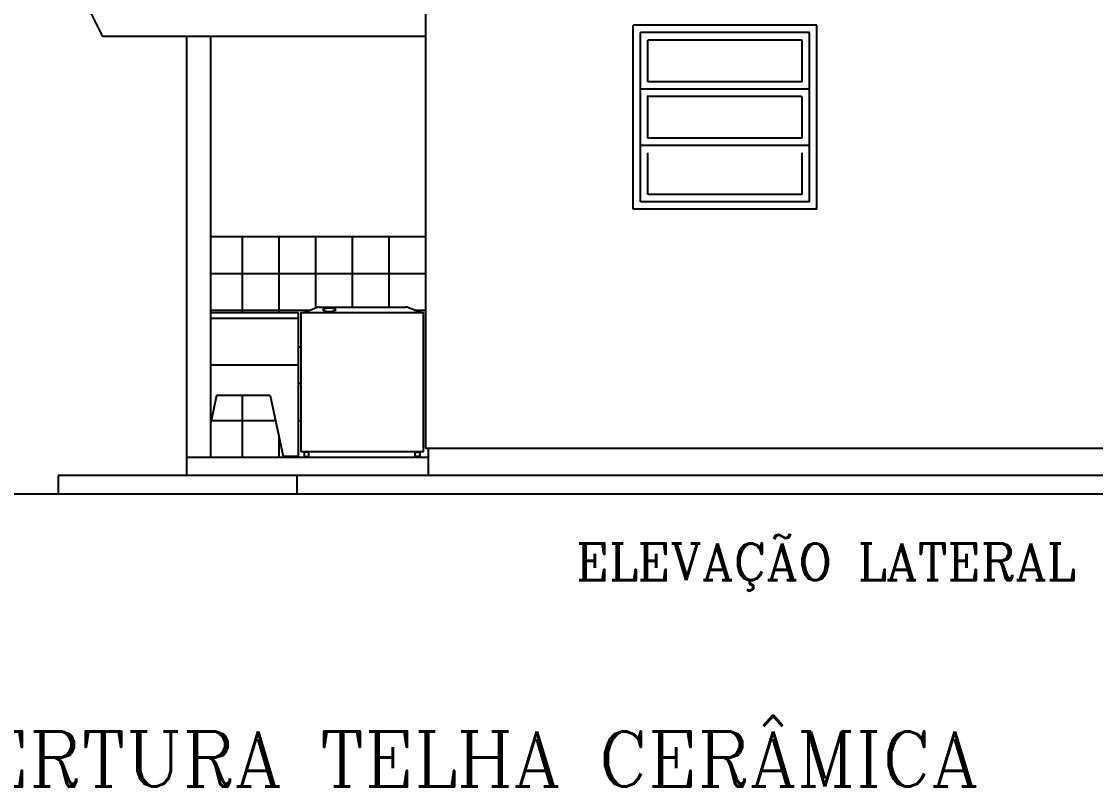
# Model space of a CAD drawing. Extents: x 359 to 444.1, y -24.8 to 1.
# Drawn here: x 367.6 to 373.44, y -11.6 to -7.44 of the extents above; entities that cross this region are included whole.
import ezdxf

# ---------------------------------------------------------------- set-up
doc = ezdxf.new("R2010")
doc.units = 0
doc.header["$LTSCALE"] = 20
for name, color, linetype in [('AZULEJO', 30, 'CONTINUOUS'), ('CONCRETO', 5, 'CONTINUOUS'), ('JANELA', 5, 'CONTINUOUS'), ('PAREDE', 7, 'CONTINUOUS'), ('TELHADO', 30, 'CONTINUOUS'), ('TEXTO', 1, 'CONTINUOUS'), ('VISTAL', 30, 'CONTINUOUS'), ('VISTAP', 244, 'CONTINUOUS')]:
    doc.layers.add(name, color=color, linetype=linetype)
doc.styles.add('ROMANC', font='ROMANC.SHX')

msp = doc.modelspace()

# ---------------------------------------------------------------- linework, layer by layer
at = {"layer": 'AZULEJO', "color": 30, "linetype": 'CONTINUOUS'}
for p, q in [((368.7982, -8.6122), (368.7982, -9.0261)), ((368.9982, -8.6122), (368.9982, -9.0261)), ((369.1982, -8.6122), (369.1982, -9.0002)), ((369.3982, -8.6122), (369.3982, -8.9959)), ((369.5982, -8.6122), (369.5982, -8.9959)), ((368.7982, -9.4761), (368.7982, -9.8122)), ((368.9982, -9.6964), (368.9982, -9.8122))]:
    msp.add_line(p, q, dxfattribs=at)
at = {"layer": 'CONCRETO', "color": 244}
for p, q in [((371.9282, -7.4622), (370.9282, -7.4622)), ((371.8882, -7.5022), (370.9682, -7.5022)), ((371.8482, -7.5434), (371.0082, -7.5434)), ((371.8482, -7.7689), (371.0082, -7.7689)), ((371.8882, -7.8089), (370.9682, -7.8089)), ((371.843, -7.8489), (371.003, -7.8489)), ((371.8882, -8.1155), (370.9682, -8.1155)), ((371.8482, -8.0755), (371.0082, -8.0755)), ((371.8482, -8.3822), (371.0082, -8.3822)), ((371.9282, -8.4622), (370.9282, -8.4622)), ((371.8882, -8.4222), (370.9682, -8.4222)), ((369.1055, -9.0261), (368.6282, -9.0261)), ((369.1055, -9.0582), (368.6282, -9.0582)), ((369.1055, -9.3119), (368.6282, -9.3119)), ((368.9513, -9.4761), (368.6597, -9.4761)), ((369.1055, -9.8085), (369.0221, -9.8085))]:
    msp.add_line(p, q, dxfattribs=at)
at = {"layer": 'CONCRETO', "color": 5}
msp.add_line((375.9182, -9.7644), (369.7982, -9.7644), dxfattribs=at)
at = {"layer": 'JANELA', "color": 244}
for p, q in [((368.6597, -9.4761), (368.6282, -9.6242)), ((368.9513, -9.4761), (369.0221, -9.8085))]:
    msp.add_line(p, q, dxfattribs=at)
at = {"layer": 'PAREDE', "color": 5}
for p, q in [((369.7982, -9.7644), (369.7982, -7.1474)), ((369.8132, -9.9122), (369.8132, -9.7644))]:
    msp.add_line(p, q, dxfattribs=at)
at = {"layer": 'PAREDE', "color": 244}
for p, q in [((370.9282, -8.4622), (370.9282, -7.4622)), ((371.9282, -8.4622), (371.9282, -7.4622)), ((370.9682, -8.4222), (370.9682, -7.5022)), ((371.0082, -7.7689), (371.0082, -7.5422)), ((371.8482, -7.7689), (371.8482, -7.5422)), ((371.8882, -8.4222), (371.8882, -7.5022)), ((371.0082, -8.0755), (371.0082, -7.8489)), ((371.8482, -8.0755), (371.8482, -7.8489)), ((371.0082, -8.3822), (371.0082, -8.1555)), ((371.8482, -8.3822), (371.8482, -8.1555)), ((369.1055, -9.8085), (369.1055, -9.0261))]:
    msp.add_line(p, q, dxfattribs=at)
at = {"layer": 'TELHADO', "color": 1, "linetype": 'CONTINUOUS'}
msp.add_line((368.4982, -7.5264), (368.4982, -7.5228), dxfattribs=at)
at = {"layer": 'VISTAL', "color": 30, "linetype": 'CONTINUOUS'}
for p, q in [((368.6282, -8.6122), (369.7982, -8.6122)), ((368.6282, -8.8122), (369.7982, -8.8122)), ((368.6282, -9.0122), (369.1667, -9.0122)), ((369.7358, -9.0122), (369.7982, -9.0122)), ((369.1055, -9.2122), (369.1205, -9.2122)), ((369.1055, -9.4122), (369.1205, -9.4122)), ((369.1055, -9.4122), (369.1205, -9.4122)), ((368.6282, -9.6122), (368.9803, -9.6122)), ((369.1055, -9.6122), (369.1205, -9.6122))]:
    msp.add_line(p, q, dxfattribs=at)
at = {"layer": 'VISTAL', "color": 244, "linetype": 'CONTINUOUS'}
for p, q in [((369.0982, -9.9122), (367.7982, -9.9122)), ((367.7982, -9.9122), (367.7982, -10.0122))]:
    msp.add_line(p, q, dxfattribs=at)
at = {"layer": 'VISTAL', "color": 3, "linetype": 'CONTINUOUS'}
msp.add_line((366.9982, -10.0122), (378.268, -10.0122), dxfattribs=at)
at = {"layer": 'VISTAP', "color": 244, "linetype": 'CONTINUOUS'}
for p, q in [((367.9737, -7.3922), (368.039, -7.5228)), ((369.7982, -7.5228), (368.039, -7.5228)), ((369.134, -9.0253), (369.2094, -8.9966)), ((369.2174, -8.9952), (369.6882, -8.9952)), ((369.7716, -9.0253), (369.6962, -8.9966))]:
    msp.add_line(p, q, dxfattribs=at)
at = {"layer": 'VISTAP', "color": 1, "linetype": 'CONTINUOUS'}
for p, q in [((368.4982, -9.9122), (368.4982, -7.5264)), ((368.6282, -9.6242), (368.6282, -7.5264)), ((368.6282, -9.8122), (368.6282, -9.6242)), ((368.4982, -9.8122), (369.8132, -9.8122))]:
    msp.add_line(p, q, dxfattribs=at)
at = {"layer": 'VISTAP', "color": 5, "linetype": 'CONTINUOUS'}
for p in [(376.6182, -9.9122), (369.0982, -10.0122)]:
    msp.add_line(p, (369.0982, -9.9122), dxfattribs=at)
at = {"layer": 'VISTAP', "color": 244, "linetype": 'CONTINUOUS'}
for points in [[(369.1205, -9.7835), (369.1205, -9.0253), (369.7851, -9.0253), (369.7851, -9.7835)], [(369.1363, -9.7857), (369.1363, -9.8091), (369.1611, -9.8091), (369.1611, -9.7857)], [(369.7661, -9.7857), (369.7661, -9.8091), (369.7413, -9.8091), (369.7413, -9.7857)]]:
    msp.add_lwpolyline(points, close=True, dxfattribs=at)
for centre, start, end in [((369.2174, -9.0177), 90, 110.83534), ((369.6882, -9.0177), 69.16466, 90)]:
    msp.add_arc(centre, 0.0225, start, end, dxfattribs=at)
msp.add_ellipse((369.2737, -9.0103), major_axis=(0.035, 0), ratio=0.307386, dxfattribs=at)

# ---------------------------------------------------------------- texts
at = {"layer": 'TEXTO', "color": 5, "ltscale": 0.3, "style": 'ROMANC'}
for s, height, p in [('ELEVAÇÃO LATERAL', 0.2, (370.6157, -10.4821)), ('CASA 43,00 m - COBERTURA TELHA CERÂMICA', 0.3, (362.7787, -11.6048))]:
    msp.add_text(s, height=height, dxfattribs=at).set_placement(p)

doc.saveas('drawing.dxf')
